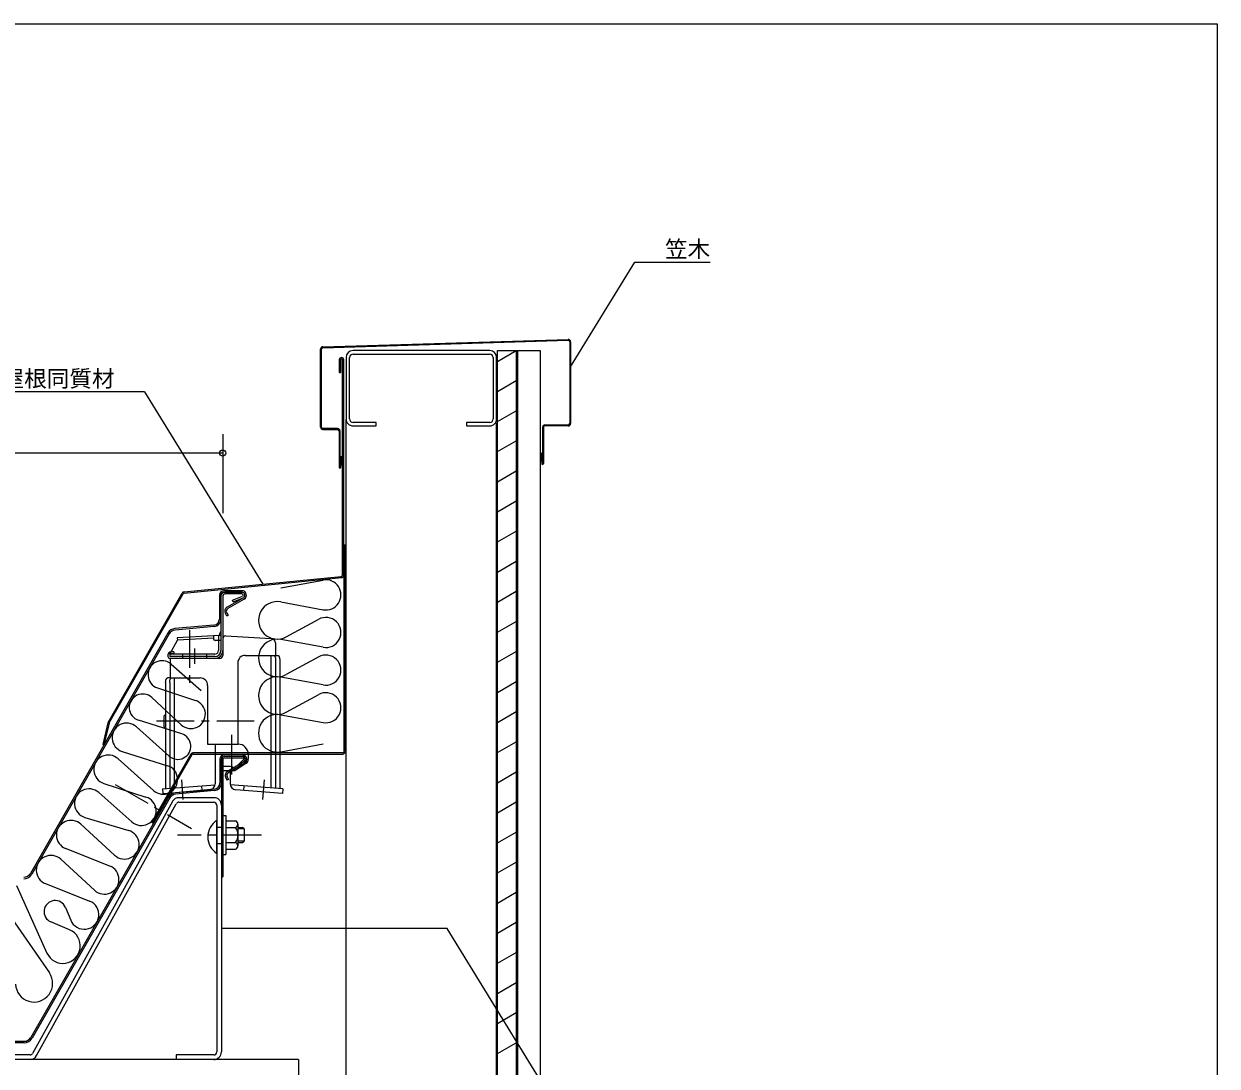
# Model space of a CAD drawing. Units: millimetres at full size, sheet at 1:5; details may follow other scales. Extents: x -3142 to 7368, y -2477 to 957.
# Drawn here: x -1974 to -1182, y -1775 to -1082 of the extents above; entities that cross this region are included whole.
import ezdxf
from ezdxf.enums import TextEntityAlignment as Align

# ---------------------------------------------------------------- set-up
doc = ezdxf.new("R2010")
doc.units = ezdxf.units.MM
doc.header["$LTSCALE"] = 5
doc.linetypes.add('CHAIN1', pattern=[8, 5, -1, 1, -1])
doc.layers.add('0-0_0', color=7, linetype='Continuous', lineweight=18)
doc.styles.add('ＭＳ ゴシック', font='')
doc.styles.get('ＭＳ ゴシック').set_extended_font_data('MS Gothic')

msp = doc.modelspace()

# ---------------------------------------------------------------- linework, layer by layer
at = {"layer": '0-0_0', "color": 5}
for p, q in [((-1777.32, -1350.419), (-1777.32, -1298.687)), ((-1776.72, -1350.419), (-1776.72, -1298.687)), ((-1775.768, -1297.088), (-1612.868, -1292.196)), ((-1775.75, -1297.688), (-1612.85, -1292.796)), ((-1611.82, -1293.795), (-1611.82, -1348.047)), ((-1611.22, -1293.795), (-1611.22, -1348.047)), ((-1764.82, -1305.747), (-1764.82, -1314.247)), ((-1764.02, -1305.747), (-1764.02, -1314.247)), ((-1762.62, -1448.74), (-1762.62, -1305.747)), ((-1761.82, -1448.922), (-1761.82, -1305.747)), ((-1764.82, -1314.247), (-1764.02, -1314.247)), ((-1766.003, -1351.419), (-1775.72, -1351.419)), ((-1775.72, -1352.019), (-1766.003, -1352.019)), ((-1765.003, -1353.019), (-1765.003, -1377.019)), ((-1764.403, -1353.019), (-1764.403, -1377.019)), ((-1629.82, -1350.647), (-1629.82, -1374.647)), ((-1629.22, -1350.647), (-1629.22, -1374.647)), ((-1628.22, -1349.047), (-1612.82, -1349.047)), ((-1612.82, -1349.647), (-1628.22, -1349.647)), ((-1764.403, -1377.019), (-1763.793, -1370.047)), ((-1763.805, -1377.072), (-1763.195, -1370.099)), ((-1763.793, -1370.047), (-1763.195, -1370.099)), ((-1631.027, -1367.726), (-1630.43, -1367.673)), ((-1631.027, -1367.726), (-1630.417, -1374.699)), ((-1630.43, -1367.673), (-1629.82, -1374.647)), ((-1761.62, -1428.725), (-1760.82, -1428.725)), ((-1761.62, -1565.939), (-1761.62, -1428.725)), ((-1760.82, -1566.139), (-1760.82, -1428.725)), ((-1867.968, -1460.004), (-1763.522, -1449.735)), ((-1867.786, -1460.79), (-1763.263, -1450.514)), ((-1918.327, -1546.688), (-1869.2, -1460.802)), ((-1917.619, -1547.061), (-1868.557, -1461.288)), ((-1880.176, -1541.367), (-1881.288, -1542.478)), ((-1881.288, -1542.478), (-1881.288, -1549.478)), ((-1880.176, -1541.728), (-1880.538, -1541.728)), ((-1918.494, -1547.11), (-1921.938, -1561.474)), ((-1917.723, -1547.324), (-1921.16, -1561.661)), ((-1880.176, -1550.59), (-1881.288, -1549.478)), ((-1880.176, -1550.228), (-1880.538, -1550.228)), ((-1921.938, -1561.474), (-1921.16, -1561.661)), ((-1863.435, -1567.744), (-1889.362, -1613.022)), ((-1862.798, -1568.242), (-1888.668, -1613.419)), ((-1762.62, -1566.939), (-1862.046, -1566.939)), ((-1861.93, -1567.739), (-1762.42, -1567.739)), ((-1889.362, -1613.022), (-1888.668, -1613.419))]:
    msp.add_line(p, q, dxfattribs=at)
at = {"layer": '0-0_0'}
for p, q in [((-1664.92, -1299.647), (-1755.72, -1299.647)), ((-1760.32, -1304.247), (-1760.32, -1345.047)), ((-1758.02, -1345.047), (-1758.02, -1304.247)), ((-1755.72, -1301.947), (-1664.92, -1301.947)), ((-1662.62, -1304.247), (-1662.62, -1345.047)), ((-1660.32, -1345.047), (-1660.32, -1304.247)), ((-1760.32, -2171.167), (-1760.32, -1345.347)), ((-1740.32, -1347.347), (-1755.72, -1347.347)), ((-1680.32, -1347.347), (-1680.32, -1349.647)), ((-1664.92, -1347.347), (-1680.32, -1347.347)), ((-1680.32, -1349.647), (-1664.92, -1349.647)), ((-1660.32, -2171.167), (-1660.32, -1347.647)), ((-1844.488, -1462.178), (-1844.488, -1478.026)), ((-1843.488, -1478.026), (-1843.488, -1462.178)), ((-1843.488, -1462.878), (-1843.488, -1498.978)), ((-1842.288, -1462.878), (-1842.288, -1498.978)), ((-1829.488, -1459.178), (-1841.488, -1459.178)), ((-1841.488, -1460.178), (-1829.488, -1460.178)), ((-1829.466, -1461.378), (-1840.788, -1461.378)), ((-1828.488, -1463.91), (-1839.4, -1470.21)), ((-1827.988, -1464.776), (-1838.9, -1471.076)), ((-1835.841, -1465.453), (-1829.12, -1462.873)), ((-1835.411, -1466.573), (-1835.841, -1465.453)), ((-1835.411, -1466.573), (-1828.69, -1463.993)), ((-1848.125, -1482.009), (-1873.993, -1484.361)), ((-1878.658, -1487.357), (-1970.016, -1647.074)), ((-1877.79, -1487.853), (-1969.148, -1647.571)), ((-1848.035, -1483.005), (-1873.902, -1485.357)), ((-1848.481, -1489.24), (-1872.448, -1490.496)), ((-1843.488, -1488.978), (-1848.481, -1489.24)), ((-1848.481, -1489.24), (-1848.376, -1491.231)), ((-1845.088, -1489.662), (-1845.088, -1492.178)), ((-1843.488, -1486.178), (-1844.961, -1489.125)), ((-1840.183, -1489.289), (-1810.131, -1490.864)), ((-1877.488, -1501.378), (-1872.364, -1492.094)), ((-1872.448, -1490.496), (-1872.364, -1492.094)), ((-1848.397, -1490.838), (-1872.364, -1492.094)), ((-1843.488, -1492.178), (-1847.378, -1492.178)), ((-1845.088, -1492.178), (-1845.088, -1498.978)), ((-1842.288, -1491.286), (-1842.288, -1502.178)), ((-1807.288, -1493.86), (-1807.288, -1502.178)), ((-1878.688, -1501.878), (-1878.688, -1502.978)), ((-1847.488, -1501.378), (-1877.488, -1501.378)), ((-1877.488, -1501.378), (-1877.488, -1502.978)), ((-1847.488, -1502.978), (-1877.488, -1502.978)), ((-1847.488, -1504.178), (-1877.488, -1504.178)), ((-1877.288, -1504.178), (-1877.288, -1517.178)), ((-1844.288, -1504.178), (-1877.288, -1504.178)), ((-1874.688, -1501.078), (-1876.688, -1501.078)), ((-1874.688, -1499.878), (-1876.66, -1499.878)), ((-1874.688, -1499.878), (-1874.688, -1501.078)), ((-1868.988, -1501.378), (-1868.988, -1502.978)), ((-1868.988, -1502.978), (-1868.988, -1504.178)), ((-1852.988, -1501.378), (-1852.988, -1502.978)), ((-1852.988, -1502.978), (-1852.988, -1504.178)), ((-1827.288, -1502.178), (-1807.288, -1502.178)), ((-1832.288, -1507.178), (-1832.288, -1561.178)), ((-1877.288, -1517.178), (-1857.288, -1517.178)), ((-1829.186, -1568.239), (-1841.186, -1568.239)), ((-1841.186, -1569.239), (-1829.186, -1569.239)), ((-1844.186, -1571.239), (-1844.186, -1587.086)), ((-1843.186, -1587.086), (-1843.186, -1571.239)), ((-1843.186, -1571.239), (-1843.186, -1649.239)), ((-1842.186, -1571.239), (-1842.186, -1649.239)), ((-1841.186, -1570.239), (-1828.686, -1570.239)), ((-1828.186, -1572.971), (-1839.098, -1579.271)), ((-1827.686, -1573.837), (-1838.598, -1580.137)), ((-1828.332, -1571.092), (-1831.894, -1574.654)), ((-1831.894, -1574.654), (-1831.187, -1575.361)), ((-1827.625, -1571.8), (-1831.187, -1575.361)), ((-1847.823, -1591.07), (-1873.691, -1593.421)), ((-1847.733, -1592.066), (-1873.601, -1594.417)), ((-1878.354, -1596.415), (-1969.816, -1756.137)), ((-1877.487, -1596.912), (-1968.948, -1756.634)), ((-1875.725, -1599.315), (-1968.513, -1766.709)), ((-1965.889, -1768.163), (-1873.101, -1600.769)), ((-1848.186, -1596.739), (-1871.352, -1596.739)), ((-1871.352, -1599.739), (-1848.186, -1599.739)), ((-1846.186, -1601.739), (-1846.186, -1765.739)), ((-1843.186, -1601.739), (-1843.186, -1765.739)), ((-1842.186, -1608.543), (-1840.186, -1608.543)), ((-1840.186, -1608.543), (-1840.186, -1634.543)), ((-1846.186, -1616.239), (-1843.186, -1616.239)), ((-1840.186, -1612.043), (-1833.686, -1612.043)), ((-1840.186, -1616.543), (-1833.686, -1616.543)), ((-1832.186, -1614.293), (-1832.186, -1628.793)), ((-1832.186, -1616.543), (-1829.103, -1616.543)), ((-1828.103, -1617.543), (-1829.103, -1616.543)), ((-1828.103, -1617.543), (-1832.186, -1617.543)), ((-1828.103, -1617.543), (-1828.103, -1625.543)), ((-1846.186, -1627.239), (-1843.186, -1627.239)), ((-1840.186, -1626.543), (-1833.686, -1626.543)), ((-1840.186, -1631.043), (-1833.686, -1631.043)), ((-1828.103, -1625.543), (-1832.186, -1625.543)), ((-1832.186, -1626.543), (-1829.103, -1626.543)), ((-1829.103, -1626.543), (-1828.103, -1625.543)), ((-2037.217, -1758.652), (-1974.155, -1758.652)), ((-1974.155, -1759.652), (-2037.217, -1759.652)), ((-1792.02, -1770.739), (-2192.02, -1770.739)), ((-1970.262, -1767.739), (-2003.186, -1767.739)), ((-1848.186, -1767.739), (-1873.186, -1767.739)), ((-1873.186, -1767.739), (-1873.186, -1770.739)), ((-1848.186, -1770.739), (-1873.186, -1770.739)), ((-1792.02, -1770.739), (-1792.02, -1820.739))]:
    msp.add_line(p, q, dxfattribs=at)
at = {"layer": '0-0_0', "color": 4}
for p, q in [((-1659.82, -1299.574), (-1647.32, -1299.574)), ((-1659.82, -1306.791), (-1647.32, -1299.574)), ((-1659.82, -2171.167), (-1659.82, -1299.574)), ((-1647.32, -1299.574), (-1647.32, -2171.167)), ((-1659.82, -1326.791), (-1647.32, -1319.574)), ((-1894.166, -1327.023), (-2064.166, -1327.023)), ((-1894.166, -1327.023), (-1815.705, -1454.866)), ((-1659.82, -1346.791), (-1647.32, -1339.574)), ((-1842.286, -1355.244), (-1842.286, -1407.744)), ((-1659.82, -1366.791), (-1647.32, -1359.574)), ((-1842.286, -1367.744), (-2175.286, -1367.744)), ((-1659.82, -1386.791), (-1647.32, -1379.574)), ((-1659.82, -1406.791), (-1647.32, -1399.574)), ((-1659.82, -1426.791), (-1647.32, -1419.574)), ((-1659.82, -1446.791), (-1647.32, -1439.574)), ((-1659.82, -1466.791), (-1647.32, -1459.574)), ((-1659.82, -1486.791), (-1647.32, -1479.574)), ((-1659.82, -1506.791), (-1647.32, -1499.574)), ((-1880.176, -1520.178), (-1880.176, -1590.758)), ((-1877.288, -1517.178), (-1878.908, -1517.178)), ((-1877.457, -1520.178), (-1877.457, -1590.543)), ((-1874.288, -1590.294), (-1874.288, -1517.178)), ((-1659.82, -1526.791), (-1647.32, -1519.574)), ((-1659.82, -1546.791), (-1647.32, -1539.574)), ((-1847.288, -1561.178), (-1847.288, -1587.481)), ((-1659.82, -1566.791), (-1647.32, -1559.574)), ((-1659.82, -1586.791), (-1647.32, -1579.574)), ((-1882.315, -1590.926), (-1847.348, -1588.174)), ((-1882.315, -1590.926), (-1882.079, -1593.917)), ((-1882.079, -1593.917), (-1850.974, -1591.468)), ((-1856.395, -1588.886), (-1856.159, -1591.877)), ((-1659.82, -1606.791), (-1647.32, -1599.574)), ((-1659.82, -1626.791), (-1647.32, -1619.574)), ((-1659.82, -1646.791), (-1647.32, -1639.574)), ((-1659.82, -1666.791), (-1647.32, -1659.574)), ((-1659.82, -1686.791), (-1647.32, -1679.574)), ((-1659.82, -1706.791), (-1647.32, -1699.574)), ((-1659.82, -1726.791), (-1647.32, -1719.574)), ((-1659.82, -1746.791), (-1647.32, -1739.574)), ((-1659.82, -1766.791), (-1647.32, -1759.574))]:
    msp.add_line(p, q, dxfattribs=at)
at = {"layer": '0-0_0', "color": 2}
for p, q in [((-1646.82, -1299.574), (-1631.32, -1299.574)), ((-1646.82, -2171.167), (-1646.82, -1299.574)), ((-1646.32, -2171.167), (-1646.32, -1299.574)), ((-1631.32, -1299.574), (-1631.32, -2171.167)), ((-1829.466, -1460.178), (-1840.788, -1460.178)), ((-1876.66, -1499.878), (-1876.688, -1499.878))]:
    msp.add_line(p, q, dxfattribs=at)
at = {"layer": '0-0_0', "color": 9}
for p, q in [((-1803.758, -1457.341), (-1775.553, -1452.139)), ((-1803.758, -1466.604), (-1775.553, -1471.807)), ((-1800.062, -1489.883), (-1778.51, -1478.184)), ((-1775.553, -1496.807), (-1803.758, -1491.604)), ((-1778.51, -1503.184), (-1800.062, -1514.883)), ((-1876.531, -1508.062), (-1856.599, -1525.543)), ((-1775.553, -1521.807), (-1803.758, -1516.604)), ((-1885.541, -1523.814), (-1860.368, -1532.133)), ((-1800.062, -1539.883), (-1778.51, -1528.184)), ((-1889.393, -1530.221), (-1869.889, -1548.273)), ((-1869.52, -1554.345), (-1898.151, -1545.286)), ((-1803.758, -1541.604), (-1775.553, -1546.807)), ((-1899.638, -1549.647), (-1877.903, -1569.062)), ((-1803.758, -1566.189), (-1775.553, -1560.986)), ((-1908.98, -1566.102), (-1878.975, -1575.504)), ((-1841.186, -1569.239), (-1828.686, -1569.239)), ((-1911.829, -1570.889), (-1888.35, -1591.968)), ((-1921.236, -1587.213), (-1893.245, -1596.303)), ((-1902.663, -1612.782), (-1924.665, -1593.312)), ((-1842.186, -1608.543), (-1842.186, -1634.543)), ((-1936.472, -1614.396), (-1914.095, -1634.991)), ((-1933.863, -1609.83), (-1904.743, -1618.574)), ((-1846.186, -1633.822), (-1846.186, -1611.822)), ((-1917.317, -1642.17), (-1946.621, -1630.564)), ((-1949.839, -1637.713), (-1927.451, -1658.316)), ((-1842.186, -1634.543), (-1840.186, -1634.543)), ((-1979.322, -1655.065), (-1959.025, -1700.029)), ((-1959.988, -1653.882), (-1930.673, -1665.494)), ((-1843.186, -1649.239), (-1842.186, -1649.239)), ((-1992.5, -1662.517), (-1957.432, -1713.204)), ((-1946.699, -1669.693), (-1943.21, -1678.189)), ((-1943.968, -1684.598), (-1956.435, -1679.334)), ((-1970.262, -1770.739), (-2003.186, -1770.739))]:
    msp.add_line(p, q, dxfattribs=at)
at = {"layer": '0-0_0', "linetype": 'CHAIN1'}
for p, q in [((-1864.288, -1485.378), (-1864.288, -1523.878)), ((-1860.988, -1497.54), (-1860.988, -1507.74)), ((-1821.288, -1545.978), (-1886.288, -1545.978)), ((-1869.747, -1584.921), (-1868.727, -1597.881)), ((-1814.828, -1584.921), (-1815.848, -1597.881))]:
    msp.add_line(p, q, dxfattribs=at)
at = {"layer": '0-0_0', "color": 3}
for p, q in [((-1810.288, -1502.178), (-1810.288, -1590.294)), ((-1807.288, -1502.178), (-1805.667, -1502.178)), ((-1807.118, -1505.178), (-1807.118, -1590.543)), ((-1804.399, -1505.178), (-1804.399, -1590.758)), ((-1836.489, -1554.902), (-1836.489, -1581.232)), ((-1832.288, -1561.178), (-1832.088, -1561.178)), ((-1825.288, -1567.978), (-1825.288, -1571.186)), ((-1844.288, -1575.978), (-1844.288, -1578.978)), ((-1837.288, -1575.978), (-1844.288, -1575.978)), ((-1837.288, -1578.978), (-1837.288, -1587.481)), ((-1802.261, -1590.926), (-1837.227, -1588.174)), ((-1828.18, -1588.886), (-1828.416, -1591.877))]:
    msp.add_line(p, q, dxfattribs=at)
at = {"layer": '0-0_0', "color": 9, "linetype": 'CHAIN1'}
for p, q in [((-1913.69, -1587.969), (-1862.999, -1617.235)), ((-1816.613, -1621.739), (-1872.213, -1621.739))]:
    msp.add_line(p, q, dxfattribs=at)
at = {"layer": '0-0_0'}
msp.add_lwpolyline([(-3141.76, -1082.489), (-1181.76, -1082.489), (-1181.76, -2477.489), (-3141.76, -2477.489)], close=True, dxfattribs=at)
at = {"layer": '0-0_0', "color": 3}
for points in [[(-1611.22, -1310.514), (-1568.532, -1240.96), (-1518.532, -1240.96)], [(-1808.386, -1502.178), (-1808.261, -1502.193), (-1808.138, -1502.236), (-1808.018, -1502.308), (-1807.901, -1502.407), (-1807.788, -1502.533), (-1807.681, -1502.684), (-1807.581, -1502.859), (-1807.489, -1503.057), (-1807.406, -1503.275), (-1807.332, -1503.512), (-1807.268, -1503.764), (-1807.215, -1504.03), (-1807.172, -1504.308), (-1807.142, -1504.593), (-1807.124, -1504.884), (-1807.118, -1505.178)], [(-1805.667, -1502.178), (-1805.543, -1502.193), (-1805.42, -1502.236), (-1805.299, -1502.308), (-1805.182, -1502.407), (-1805.069, -1502.533), (-1804.963, -1502.684), (-1804.863, -1502.859), (-1804.77, -1503.057), (-1804.687, -1503.275), (-1804.613, -1503.512), (-1804.549, -1503.764), (-1804.496, -1504.03), (-1804.454, -1504.308), (-1804.423, -1504.593), (-1804.405, -1504.884), (-1804.399, -1505.178)], [(-1826.693, -1573.835), (-1834.288, -1578.978), (-1844.288, -1578.978)], [(-1802.261, -1590.926), (-1802.496, -1593.917), (-1833.601, -1591.468)]]:
    msp.add_lwpolyline(points, dxfattribs=at)
at = {"layer": '0-0_0'}
for points in [[(-1755.72, -1349.647), (-1740.32, -1349.647), (-1740.32, -1347.347)], [(-1839.632, -1473.809), (-1838.632, -1475.541), (-1839.498, -1476.041), (-1840.498, -1474.309)], [(-1852.288, -1522.178), (-1852.288, -1561.178), (-1832.288, -1561.178)], [(-1839.33, -1582.869), (-1838.33, -1584.601), (-1839.196, -1585.101), (-1840.196, -1583.369)]]:
    msp.add_lwpolyline(points, dxfattribs=at)
at = {"layer": '0-0_0', "color": 4}
for points in [[(-1880.176, -1520.178), (-1880.17, -1519.884), (-1880.152, -1519.593), (-1880.122, -1519.308), (-1880.08, -1519.03), (-1880.027, -1518.764), (-1879.963, -1518.512), (-1879.888, -1518.275), (-1879.805, -1518.057), (-1879.713, -1517.859), (-1879.613, -1517.684), (-1879.506, -1517.533), (-1879.393, -1517.407), (-1879.276, -1517.308), (-1879.156, -1517.236), (-1879.033, -1517.193), (-1878.908, -1517.178)], [(-1877.457, -1520.178), (-1877.451, -1519.884), (-1877.433, -1519.593), (-1877.403, -1519.308), (-1877.361, -1519.03), (-1877.308, -1518.764), (-1877.244, -1518.512), (-1877.169, -1518.275), (-1877.086, -1518.057), (-1876.994, -1517.859), (-1876.894, -1517.684), (-1876.787, -1517.533), (-1876.675, -1517.407), (-1876.557, -1517.308), (-1876.437, -1517.236), (-1876.314, -1517.193), (-1876.189, -1517.178)], [(-1606.276, -1825.348), (-1693.186, -1683.739), (-1843.186, -1683.739)]]:
    msp.add_lwpolyline(points, dxfattribs=at)
at = {"layer": '0-0_0'}
msp.add_circle((-1842.286, -1367.744), 2, dxfattribs=at)
at = {"layer": '0-0_0', "color": 5}
for centre, radius, start, end in [((-1775.72, -1298.687), 1.6, 91.72, 180), ((-1775.72, -1298.687), 1, 91.72001, 180), ((-1612.82, -1293.795), 1.6, 0, 91.72), ((-1612.82, -1293.795), 1, 0, 91.72001), ((-1763.32, -1305.747), 1.5, 0, 179.99998), ((-1763.32, -1305.747), 0.7, 359.99998, 179.99998), ((-1775.72, -1350.419), 1.6, 180, 270), ((-1775.72, -1350.419), 1, 180, 270), ((-1766.003, -1353.019), 1.6, 0, 90), ((-1766.003, -1353.019), 1, 0, 90), ((-1628.22, -1350.647), 1.6, 90, 180), ((-1628.22, -1350.647), 1, 90, 180), ((-1612.82, -1348.047), 1, 270, 0), ((-1612.82, -1348.047), 1.6, 270, 0), ((-1764.403, -1377.019), 0.6, 180, 354.99998), ((-1629.82, -1374.647), 0.6, 184.99998, 0), ((-1763.62, -1448.74), 1, 275.6148, 0), ((-1763.42, -1448.922), 1.6, 275.61475, 0), ((-1867.811, -1461.596), 1.6, 95.6148, 150.23035), ((-1867.689, -1461.785), 1, 95.61475, 150.23037), ((-1916.939, -1547.483), 1.6, 150.23035, 166.52011), ((-1916.751, -1547.557), 1, 150.23037, 166.51971), ((-1862.046, -1568.539), 1.6, 90, 150.20338), ((-1861.93, -1568.739), 1, 90, 150.20337), ((-1762.62, -1565.939), 1, 270, 0), ((-1762.42, -1566.139), 1.6, 270, 0)]:
    msp.add_arc(centre, radius, start, end, dxfattribs=at)
at = {"layer": '0-0_0'}
for centre, radius, start, end in [((-1755.72, -1304.247), 4.6, 90, 179.99998), ((-1664.92, -1304.247), 4.6, 0, 90), ((-1755.72, -1304.247), 2.3, 90, 179.99998), ((-1664.92, -1304.247), 2.3, 0, 90), ((-1755.72, -1345.047), 4.6, 179.99998, 270), ((-1755.72, -1345.047), 2.3, 179.99998, 270), ((-1664.92, -1345.047), 4.6, 269.99998, 0), ((-1664.92, -1345.047), 2.3, 270, 0), ((-1841.488, -1462.178), 3, 90, 180), ((-1841.488, -1462.178), 2, 90, 180), ((-1840.788, -1462.878), 2.7, 90, 180), ((-1840.788, -1462.878), 1.5, 90, 180), ((-1829.488, -1462.178), 3, 300, 89.99998), ((-1829.488, -1462.178), 2, 300, 89.99998), ((-1829.488, -1462.178), 2, 293.73555, 90), ((-1829.488, -1462.178), 0.8, 320.00218, 90), ((-1837.9, -1472.809), 3, 120, 210), ((-1837.9, -1472.809), 2, 120, 210), ((-1848.488, -1478.026), 4, 275.19434, 0), ((-1848.488, -1478.026), 5, 275.19438, 0), ((-1873.45, -1490.336), 6, 95.19435, 150.23038), ((-1873.45, -1490.336), 5, 95.19435, 150.23038), ((-1843.888, -1489.662), 1.2, 153.43494, 180), ((-1840.288, -1491.286), 2, 87, 180), ((-1847.378, -1491.178), 1, 183, 270), ((-1810.288, -1493.86), 3, 0, 87), ((-1876.688, -1501.878), 2, 90, 180), ((-1877.488, -1502.978), 1.2, 180, 270), ((-1876.688, -1501.878), 0.8, 90, 180), ((-1847.488, -1498.978), 2.4, 270, 0), ((-1847.488, -1498.978), 4, 270, 0), ((-1847.488, -1498.978), 5.2, 270, 0), ((-1844.288, -1502.178), 2, 270, 0), ((-1827.288, -1507.178), 5, 90, 180), ((-1857.288, -1522.178), 5, 0, 90), ((-1841.186, -1571.239), 3, 90, 180), ((-1841.186, -1571.239), 2, 90, 180), ((-1829.186, -1571.239), 3, 300, 89.99998), ((-1829.186, -1571.239), 2, 300, 89.99998), ((-1828.686, -1570.739), 1.5, 315, 90), ((-1841.186, -1571.239), 1, 90, 180), ((-1828.686, -1570.739), 0.5, 315, 90), ((-1837.598, -1581.869), 3, 120, 210), ((-1837.598, -1581.869), 2, 120, 210), ((-1848.186, -1587.086), 4, 275.19434, 0), ((-1848.186, -1587.086), 5, 275.19438, 0), ((-1873.148, -1599.397), 6, 95.19435, 150.20335), ((-1873.148, -1599.397), 5, 95.19447, 150.20335), ((-1871.352, -1601.739), 5, 90, 149.08827), ((-1871.352, -1601.739), 2, 90, 149.08827), ((-1848.186, -1601.739), 5, 0, 90), ((-1848.186, -1601.739), 2, 0, 90), ((-1839.102, -1622.822), 13.083, 122.77904, 237.22095), ((-1834.623, -1614.293), 2.438, 292.61983, 67.38016), ((-1841.269, -1621.543), 9.083, 326.6015, 33.39848), ((-1834.623, -1628.793), 2.438, 292.61983, 67.38016), ((-1974.356, -1644.592), 5, 270.00003, 330.23038), ((-1974.356, -1644.592), 6, 270.00003, 330.23038), ((-1974.155, -1753.652), 5, 270.00003, 330.20335), ((-1974.155, -1753.652), 6, 269.99995, 330.20335), ((-1970.262, -1765.739), 2, 269.99998, 330.99998), ((-1848.186, -1765.739), 2, 269.99998, 0), ((-1848.186, -1765.739), 5, 269.99998, 0), ((-1970.262, -1765.739), 5, 269.99998, 330.99998)]:
    msp.add_arc(centre, radius, start, end, dxfattribs=at)
at = {"layer": '0-0_0', "color": 9}
for centre, radius, start, end in [((-1773.739, -1461.973), 10, 259.5484, 100.45158), ((-1806.025, -1478.897), 12.5, 79.5484, 298.49265), ((-1773.739, -1486.973), 10, 259.5484, 118.49265), ((-1806.025, -1503.897), 12.5, 79.5484, 298.49265), ((-1882.636, -1515.023), 9.259, 48.74811, 251.71265), ((-1773.739, -1511.973), 10, 259.5484, 118.49265), ((-1806.025, -1528.897), 12.5, 79.5484, 298.49265), ((-1895.458, -1536.774), 8.928, 47.21327, 252.44269), ((-1773.739, -1536.973), 10, 259.5484, 118.49265), ((-1863.377, -1541.237), 9.588, 227.21327, 71.71265), ((-1806.025, -1553.897), 12.5, 79.5484, 280.45158), ((-1906.086, -1556.866), 9.679, 48.22778, 252.60106), ((-1872.133, -1562.603), 8.661, 228.22778, 72.44269), ((-1918.262, -1578.054), 9.63, 48.08337, 252.0106), ((-1841.186, -1571.239), 2, 90, 180), ((-1881.874, -1584.754), 9.694, 228.08337, 72.60106), ((-1931.079, -1600.56), 9.679, 48.49333, 253.28566), ((-1896.238, -1605.523), 9.694, 228.49333, 72.0106), ((-1943.046, -1621.538), 9.707, 47.37384, 248.39273), ((-1907.53, -1627.858), 9.694, 227.37384, 73.28566), ((-1956.413, -1644.857), 9.707, 47.37898, 248.38954), ((-1920.887, -1651.183), 9.694, 227.37898, 68.39273), ((-1953.553, -1672.508), 7.41, 22.32492, 247.1107), ((-1934.243, -1674.507), 9.694, 202.32492, 68.38954), ((-1948.471, -1695.265), 11.579, 204.29465, 67.1107), ((-1967.568, -1720.216), 12.325, 182.37836, 34.67693)]:
    msp.add_arc(centre, radius, start, end, dxfattribs=at)
at = {"layer": '0-0_0', "color": 2}
msp.add_arc((-1869.288, -1502.978), 1.2, 270, 277.57852, dxfattribs=at)
at = {"layer": '0-0_0', "color": 3}
for centre, radius, start, end in [((-1832.088, -1567.978), 6.8, 0, 89.99998), ((-1837.288, -1578.978), 3, 0, 90), ((-1828.488, -1571.186), 3.2, 304.10699, 0), ((-1833.288, -1587.481), 4, 180, 265.5)]:
    msp.add_arc(centre, radius, start, end, dxfattribs=at)
at = {"layer": '0-0_0', "color": 4}
msp.add_arc((-1851.288, -1587.481), 4, 274.5, 0, dxfattribs=at)

# ---------------------------------------------------------------- texts
at = {"layer": '0-0_0', "style": 'ＭＳ ゴシック'}
for s, p in [('笠木', (-1548.532, -1240.96)), ('取合水切：屋根同質材', (-2064.166, -1327.023))]:
    msp.add_text(s, height=11, dxfattribs=at).set_placement(p, align=Align.BOTTOM_LEFT)

doc.saveas('drawing.dxf')
